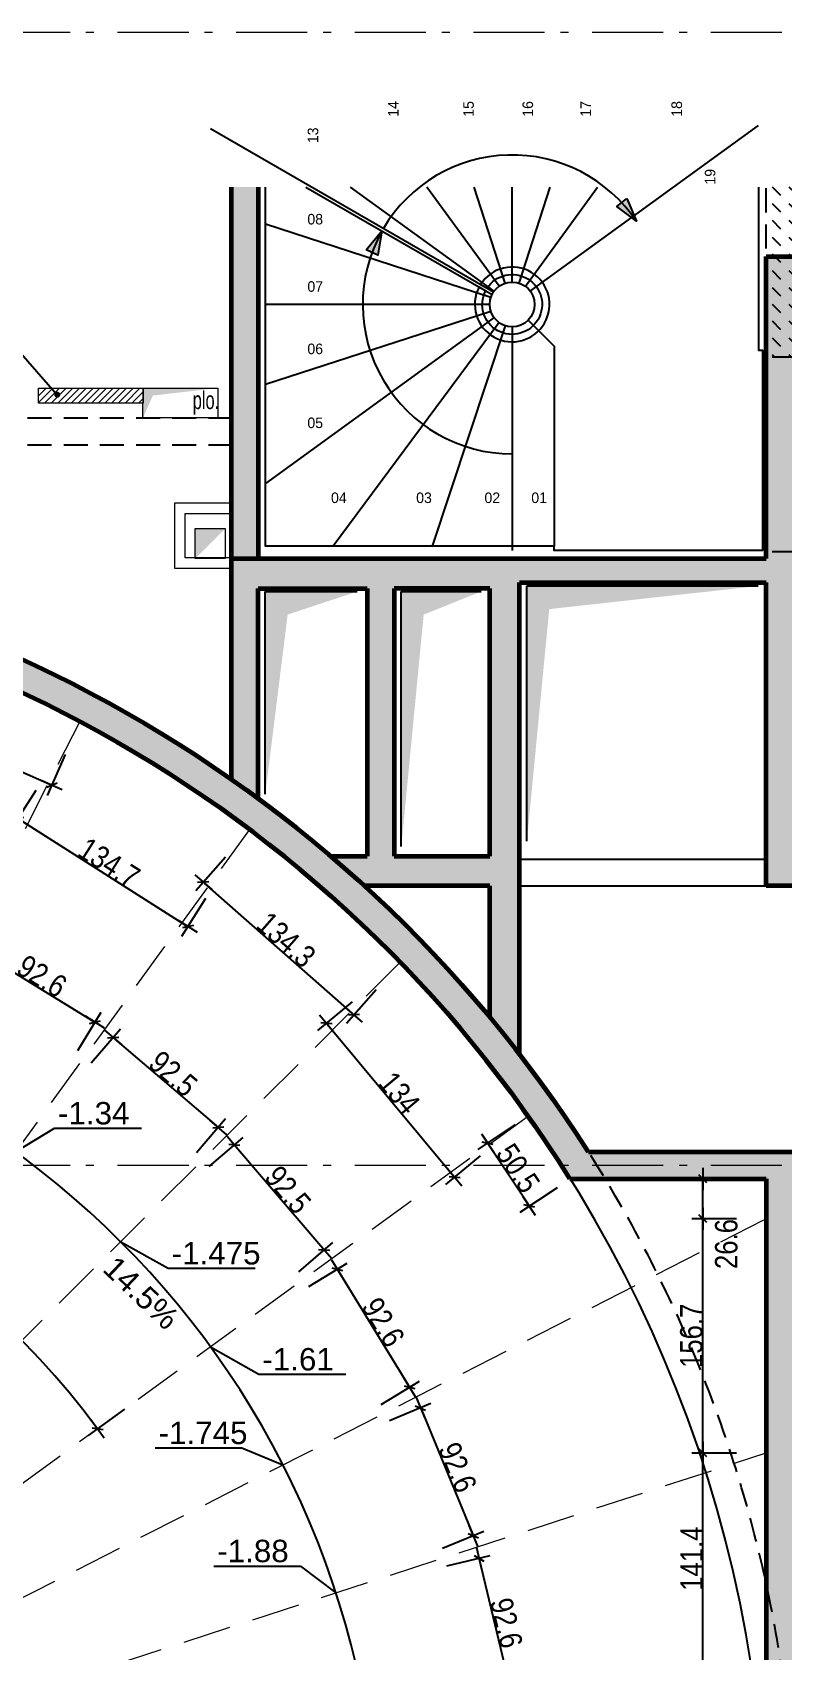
# Model space of a CAD drawing. Header units: centimetres. Extents: x 13865 to 22908, y -23237 to -19037.
# Drawn here: x 15762 to 16264, y -21650 to -20567 of the extents above; entities that cross this region are included whole.
import ezdxf
from ezdxf import colors
from ezdxf.entities.mleader import LeaderData, LeaderLine
from ezdxf.math import Vec2, Vec3

# ---------------------------------------------------------------- set-up
doc = ezdxf.new("R2010")
doc.units = ezdxf.units.CM
doc.header["$LTSCALE"] = 25.4
doc.header["$PDMODE"] = 1
doc.header["$PDSIZE"] = -2
doc.linetypes.add('CACHEX2', pattern=[19.049999999999997, 12.7, -6.35])
doc.linetypes.add('Style de ligne -6', pattern=[1.0416400000000001, 0.625, -0.20828, 0.06943000000000005, -0.13893])
for name, color, linetype in [('01_cote_gen', 4, 'Continuous'), ('01_linteaux', 2, 'Continuous'), ('01_murs_sup', 2, 'CACHEX2'), ('01_poch_murs', 253, 'Continuous'), ('01_texte', 230, 'Continuous'), ('AA_COTES', 2, 'Continuous')]:
    doc.layers.add(name, color=color, linetype=linetype)
for name, color, linetype, lineweight in [('01_murs_coup', 5, 'Continuous', 60), ('01_résv', 32, 'Continuous', 9), ('_GAZELEC-RESERVATION', 1, 'Continuous', 18), ('B Général', 7, 'Continuous', 5)]:
    doc.layers.add(name, color=color, linetype=linetype, lineweight=lineweight)
doc.styles.add('ARIAL NA', font='ARIALN.TTF')
doc.styles.add('Eurostile', font='')
doc.styles.add('MATTE_TXT', font='arial.ttf')
doc.styles.add('STYLE2', font='ARIALN.TTF')
doc.styles.get('Eurostile').set_extended_font_data('Eurostile')
doc.dimstyles.new('JB50', dxfattribs={"dimscale": 0.1, "dimtxt": 150, "dimasz": 15, "dimexe": 0.1, "dimexo": 0.1, "dimgap": 0.09, "dimtad": 1, "dimdec": 1, "dimdsep": 46, "dimtxsty": 'STYLE2', "dimblk1": 'BOND_G', "dimblk2": 'BOND_D', "dimsah": 1, "dimcen": 1.5, "dimdle": 0.01, "dimse1": 1, "dimse2": 1, "dimclrd": 4, "dimclre": 2, "dimclrt": 6, "dimazin": 2, "dimtfac": 2.333333333333333, "dimtdec": 1, "dimtix": 1, "dimtmove": 2, "dimatfit": 3, "dimldrblk": 'BOND_G', "dimfxl": 1, "dimtolj": 1, "dimtzin": 0, "dimarcsym": 0})

# ---------------------------------------------------------------- blocks, each defined once
blk = doc.blocks.new('BOND_G')
at = {"layer": 'AA_COTES', "color": 0}
for p, q in [((0, -5), (0, 14.99999999999999)), ((5, 0), (-5, 0)), ((1.767766952966312, 1.767766952966312), (-1.767766952966426, -1.767766952966426))]:
    blk.add_line(p, q, dxfattribs=at)
blk = doc.blocks.new('BOND_D')
at = {"layer": 'AA_COTES', "color": 0}
for p, q in [((5, 0), (-5, 0)), ((-1.767766952966312, -1.767766952966312), (1.767766952966426, 1.767766952966426)), ((0, 5), (0, -15))]:
    blk.add_line(p, q, dxfattribs=at)
blk = doc.blocks.new('*D330')
at = {"layer": '01_cote_gen', "color": 4, "lineweight": -2, "ltscale": 200, "transparency": 16777216}
blk.add_line((16060.94740017642, -21589.40526584804), (16081.86058878363, -21676.51448963556), dxfattribs=at)
at = {"layer": 'Defpoints', "color": 0, "ltscale": 200, "transparency": 16777216}
for p in [(15964.77231777415, -21610.95236318281), (16082.21075863826, -21677.97304408189), (15986.38584609061, -21700.978695863)]:
    blk.add_point(p, dxfattribs=at)
at = {"layer": '01_cote_gen', "color": 4, "lineweight": -2, "ltscale": 200, "transparency": 16777216, "xscale": 1.5, "yscale": 1.5, "zscale": 1.5}
for name, p, rotation in [('BOND_G', (16060.5972303218, -21587.9467114017), 103.5000710558639), ('BOND_D', (16082.21075863826, -21677.97304408189), 283.5000710558639)]:
    blk.add_blockref(name, p, dxfattribs=dict(at, rotation=rotation))
at = {"layer": '01_cote_gen', "color": 6, "ltscale": 200, "transparency": 16777216, "insert": (16078.85973082088, -21631.16990403382), "char_height": 15, "attachment_point": 5, "rotation": 283.5000710558639, "style": 'STYLE2'}
blk.add_mtext('\\A1;92.6', dxfattribs=at)
blk = doc.blocks.new('*D331')
at = {"layer": '01_cote_gen', "color": 4, "lineweight": -2, "ltscale": 200, "transparency": 16777216}
blk.add_line((16021.99608058428, -21488.65512988297), (16056.28084334949, -21571.42370542489), dxfattribs=at)
at = {"layer": 'Defpoints', "color": 0, "ltscale": 200, "transparency": 16777216}
for p in [(15929.33947909519, -21525.41215965426), (16056.85488130637, -21572.8095194182), (15964.77231777415, -21610.95236318281)]:
    blk.add_point(p, dxfattribs=at)
at = {"layer": '01_cote_gen', "color": 4, "lineweight": -2, "ltscale": 200, "transparency": 16777216, "xscale": 1.5, "yscale": 1.5, "zscale": 1.5}
for name, p, rotation in [('BOND_G', (16021.4220426274, -21487.26931588965), 112.5005295527964), ('BOND_D', (16056.85488130637, -21572.8095194182), 292.5005295527964)]:
    blk.add_blockref(name, p, dxfattribs=dict(at, rotation=rotation))
at = {"layer": '01_cote_gen', "color": 6, "ltscale": 200, "transparency": 16777216, "insert": (16046.22236876078, -21527.10509067912), "char_height": 15, "attachment_point": 5, "rotation": 292.50052955279637, "style": 'STYLE2'}
blk.add_mtext('\\A1;92.6', dxfattribs=at)
blk = doc.blocks.new('*D332')
at = {"layer": '01_cote_gen', "color": 4, "lineweight": -2, "ltscale": 200, "transparency": 16777216}
blk.add_line((15966.50092941313, -21395.80177475929), (16013.3143537859, -21472.19030475885), dxfattribs=at)
at = {"layer": 'Defpoints', "color": 0, "ltscale": 200, "transparency": 16777216}
for p in [(15880.95849882745, -21446.46574605372), (16014.09813173338, -21473.46924655934), (15929.33947909519, -21525.41215965426)]:
    blk.add_point(p, dxfattribs=at)
at = {"layer": '01_cote_gen', "color": 4, "lineweight": -2, "ltscale": 200, "transparency": 16777216, "xscale": 1.5, "yscale": 1.5, "zscale": 1.5}
for name, p, rotation in [('BOND_G', (15965.71715146565, -21394.5228329588), 121.5013484695018), ('BOND_D', (16014.09813173338, -21473.46924655934), 301.5013484695019)]:
    blk.add_blockref(name, p, dxfattribs=dict(at, rotation=rotation))
at = {"layer": '01_cote_gen', "color": 6, "ltscale": 200, "transparency": 16777216, "insert": (15996.44524661229, -21429.98957860781), "char_height": 15, "attachment_point": 5, "rotation": 301.50134846950186, "style": 'STYLE2'}
blk.add_mtext('\\A1;92.6', dxfattribs=at)
blk = doc.blocks.new('*D352')
at = {"layer": '01_cote_gen', "color": 4, "lineweight": -2, "transparency": 16777216}
blk.add_arc((15404.9374756526, -21792.60832617411), 495.1838189459108, 36.19959259090671, 89.95109963561245, dxfattribs=at)
at = {"layer": 'Defpoints', "color": 0, "transparency": 16777216}
for p in [(15403.75606408103, -21249.60793927831), (15557.20307081135, -21321.41600548456), (15826.94861809799, -21485.70622133617), (15404.9374756526, -21792.60832617411)]:
    blk.add_point(p, dxfattribs=at)
at = {"layer": '01_cote_gen', "color": 4, "lineweight": -2, "transparency": 16777216, "xscale": 1.5, "yscale": 1.5, "zscale": 1.5}
for name, p, rotation in [('BOND_D', (15403.86010163366, -21297.42567925372), 180.0378792302198), ('BOND_G', (15805.41730985978, -21501.36458471475), 306.1128129962993)]:
    blk.add_blockref(name, p, dxfattribs=dict(at, rotation=rotation))
at = {"layer": '01_cote_gen', "color": 6, "transparency": 16777216, "insert": (15670.0427915709, -21349.73727016455), "char_height": 15, "attachment_point": 5, "rotation": 329.09500351683477, "style": 'STYLE2'}
blk.add_mtext('\\A1;54.1°', dxfattribs=at)
blk = doc.blocks.new('*D353')
at = {"layer": '01_cote_gen', "color": 4, "lineweight": -2, "transparency": 16777216}
blk.add_line((15897.85177242511, -21312.32541281727), (15955.99669534147, -21380.40589315276), dxfattribs=at)
at = {"layer": 'Defpoints', "color": 0, "transparency": 16777216}
for p in [(15820.86525705948, -21376.10402623162), (15956.97085481639, -21381.54651286038), (15880.95849892569, -21446.46574598235)]:
    blk.add_point(p, dxfattribs=at)
at = {"layer": '01_cote_gen', "color": 4, "lineweight": -2, "transparency": 16777216, "xscale": 1.5, "yscale": 1.5, "zscale": 1.5}
for name, p, rotation in [('BOND_G', (15896.87761295019, -21311.18479310965), 130.4993671940875), ('BOND_D', (15956.97085481639, -21381.54651286038), 310.4993671940875)]:
    blk.add_blockref(name, p, dxfattribs=dict(at, rotation=rotation))
at = {"layer": '01_cote_gen', "color": 6, "transparency": 16777216, "insert": (15932.75477372127, -21341.38601289185), "char_height": 15, "attachment_point": 5, "rotation": 310.4993671940875, "style": 'STYLE2'}
blk.add_mtext('\\A1;92.5', dxfattribs=at)
blk = doc.blocks.new('*D354')
at = {"layer": '01_cote_gen', "color": 4, "lineweight": -2, "transparency": 16777216}
blk.add_line((15816.97107139135, -21240.49232698346), (15885.05432546106, -21298.6513668041), dxfattribs=at)
at = {"layer": 'Defpoints', "color": 0, "transparency": 16777216}
for p in [(15886.19484797456, -21299.62564006976), (15750.50037753794, -21315.99611572621), (15820.86467663466, -21376.10370207817)]:
    blk.add_point(p, dxfattribs=at)
at = {"layer": '01_cote_gen', "color": 4, "lineweight": -2, "transparency": 16777216, "xscale": 1.5, "yscale": 1.5, "zscale": 1.5}
for name, p, rotation in [('BOND_G', (15815.83054887784, -21239.51805371779), 139.4949166091824), ('BOND_D', (15886.19484797456, -21299.62564006976), 319.4949166091823)]:
    blk.add_blockref(name, p, dxfattribs=dict(at, rotation=rotation))
at = {"layer": '01_cote_gen', "color": 6, "transparency": 16777216, "insert": (15855.99292018687, -21263.74180388585), "char_height": 15, "attachment_point": 5, "rotation": 319.4949166091823, "style": 'STYLE2'}
blk.add_mtext('\\A1;92.5', dxfattribs=at)
blk = doc.blocks.new('*D355')
at = {"layer": '01_cote_gen', "color": 4, "lineweight": -2, "transparency": 16777216}
blk.add_line((15726.04569555643, -21181.65450726251), (15802.40039478712, -21228.45943697694), dxfattribs=at)
at = {"layer": 'Defpoints', "color": 0, "transparency": 16777216}
for p in [(15803.67924526138, -21229.24336392794), (15671.58797735875, -21267.62333210978), (15750.50037753794, -21315.99611572621)]:
    blk.add_point(p, dxfattribs=at)
at = {"layer": '01_cote_gen', "color": 4, "lineweight": -2, "transparency": 16777216, "xscale": 1.5, "yscale": 1.5, "zscale": 1.5}
for name, p, rotation in [('BOND_G', (15724.76684508218, -21180.87058031151), 148.4919760292829), ('BOND_D', (15803.67924526138, -21229.24336392794), 328.4919760292829)]:
    blk.add_blockref(name, p, dxfattribs=dict(at, rotation=rotation))
at = {"layer": '01_cote_gen', "color": 6, "transparency": 16777216, "insert": (15768.23026798877, -21198.519833942), "char_height": 15, "attachment_point": 5, "rotation": 328.4919760292829, "style": 'STYLE2'}
blk.add_mtext('\\A1;92.6', dxfattribs=at)
blk = doc.blocks.new('*D371')
at = {"layer": '01_cote_gen', "color": 4, "lineweight": -2, "transparency": 16777216}
blk.add_line((16210.37622804406, -21657.30500988412), (16210.37622804406, -21518.91100345333), dxfattribs=at)
at = {"layer": 'Defpoints', "color": 0, "transparency": 16777216}
for p in [(16210.37622804406, -21517.41100345333), (16252.66302065861, -21517.41100345333), (16262.65213091261, -21658.80500988412)]:
    blk.add_point(p, dxfattribs=at)
at = {"layer": '01_cote_gen', "color": 4, "lineweight": -2, "transparency": 16777216, "xscale": 1.5, "yscale": 1.5, "zscale": 1.5}
for name, p, rotation in [('BOND_D', (16210.37622804406, -21517.41100345333), 90), ('BOND_G', (16210.37622804406, -21658.80500988412), 270)]:
    blk.add_blockref(name, p, dxfattribs=dict(at, rotation=rotation))
at = {"layer": '01_cote_gen', "color": 6, "transparency": 16777216, "insert": (16202.83653227325, -21588.10800666872), "char_height": 15, "attachment_point": 5, "rotation": 90, "style": 'STYLE2'}
blk.add_mtext('\\A1;141.4', dxfattribs=at)
blk = doc.blocks.new('*D372')
at = {"layer": '01_cote_gen', "color": 4, "lineweight": -2, "transparency": 16777216}
blk.add_line((16210.37622804406, -21515.91100345333), (16210.37622804406, -21362.16995440711), dxfattribs=at)
at = {"layer": 'Defpoints', "color": 0, "transparency": 16777216}
for p in [(16210.37622804406, -21360.66995440711), (16252.66426181335, -21360.66995440711), (16252.66302065861, -21517.41100345333)]:
    blk.add_point(p, dxfattribs=at)
at = {"layer": '01_cote_gen', "color": 4, "lineweight": -2, "transparency": 16777216, "xscale": 1.5, "yscale": 1.5, "zscale": 1.5}
for name, p, rotation in [('BOND_D', (16210.37622804406, -21360.66995440711), 90), ('BOND_G', (16210.37622804406, -21517.41100345333), 270)]:
    blk.add_blockref(name, p, dxfattribs=dict(at, rotation=rotation))
at = {"layer": '01_cote_gen', "color": 6, "transparency": 16777216, "insert": (16202.70863322823, -21439.04047893021), "char_height": 15, "attachment_point": 5, "rotation": 90, "style": 'STYLE2'}
blk.add_mtext('\\A1;156.7', dxfattribs=at)
blk = doc.blocks.new('*D373')
at = {"layer": '01_cote_gen', "color": 4, "lineweight": -2, "transparency": 16777216}
blk.add_line((16210.37622804406, -21359.16995440711), (16210.37622804406, -21335.59872928884), dxfattribs=at)
at = {"layer": 'Defpoints', "color": 0, "transparency": 16777216}
for p in [(16210.37622804406, -21334.09872928884), (16240.37482342662, -21334.09872928884), (16252.66426181335, -21360.66995440711)]:
    blk.add_point(p, dxfattribs=at)
at = {"layer": '01_cote_gen', "color": 4, "lineweight": -2, "transparency": 16777216, "xscale": 1.5, "yscale": 1.5, "zscale": 1.5}
for name, p, rotation in [('BOND_D', (16210.37622804406, -21334.09872928884), 90), ('BOND_G', (16210.37622804406, -21360.66995440711), 270)]:
    blk.add_blockref(name, p, dxfattribs=dict(at, rotation=rotation))
at = {"layer": '01_cote_gen', "color": 6, "transparency": 16777216, "insert": (16226.05898878947, -21377.64775591299), "char_height": 15, "attachment_point": 5, "rotation": 90, "style": 'STYLE2'}
blk.add_mtext('\\A1;26.6', dxfattribs=at)
blk = doc.blocks.new('*D374')
at = {"layer": '01_cote_gen', "color": 4, "lineweight": -2, "transparency": 16777216}
blk.add_line((16093.44321354995, -21350.99511231618), (16067.1466663118, -21311.46663186163), dxfattribs=at)
at = {"layer": 'Defpoints', "color": 0, "transparency": 16777216}
for p in [(16093.59147029755, -21292.07247256221), (16066.31583635106, -21310.21774372559), (16121.54967745719, -21334.09872928883)]:
    blk.add_point(p, dxfattribs=at)
at = {"layer": '01_cote_gen', "color": 4, "lineweight": -2, "transparency": 16777216, "xscale": 1.5, "yscale": 1.5, "zscale": 1.5}
for name, p, rotation in [('BOND_D', (16066.31583635106, -21310.21774372559), 123.6340635381792), ('BOND_G', (16094.2740435107, -21352.24400045222), 303.6340635381792)]:
    blk.add_blockref(name, p, dxfattribs=dict(at, rotation=rotation))
at = {"layer": '01_cote_gen', "color": 6, "transparency": 16777216, "insert": (16086.67891872914, -21326.98389375568), "char_height": 15, "attachment_point": 5, "rotation": 303.63406353817925, "style": 'STYLE2'}
blk.add_mtext('\\A1;50.5', dxfattribs=at)
blk = doc.blocks.new('*D375')
at = {"layer": '01_cote_gen', "color": 4, "lineweight": -2, "transparency": 16777216}
blk.add_line((16043.28928228476, -21331.9495668097), (15959.53739522707, -21231.22970628851), dxfattribs=at)
at = {"layer": 'Defpoints', "color": 0, "transparency": 16777216}
for p in [(16007.92148199167, -21189.04590711805), (15958.57834460297, -21230.07635382703), (16093.59147029756, -21292.07247256221)]:
    blk.add_point(p, dxfattribs=at)
at = {"layer": '01_cote_gen', "color": 4, "lineweight": -2, "transparency": 16777216, "xscale": 1.5, "yscale": 1.5, "zscale": 1.5}
for name, p, rotation in [('BOND_D', (15958.57834460297, -21230.07635382703), 129.7446406283887), ('BOND_G', (16044.24833290886, -21333.10291927119), 309.7446406283887)]:
    blk.add_blockref(name, p, dxfattribs=dict(at, rotation=rotation))
at = {"layer": '01_cote_gen', "color": 6, "transparency": 16777216, "insert": (16007.30896499225, -21276.68722882014), "char_height": 15, "attachment_point": 5, "rotation": 309.74464062838865, "style": 'STYLE2'}
blk.add_mtext('\\A1;134', dxfattribs=at)
blk = doc.blocks.new('*D376')
at = {"layer": '01_cote_gen', "color": 4, "lineweight": -2, "transparency": 16777216}
blk.add_line((15975.81695091388, -21223.27355829862), (15877.22989274824, -21136.55586034438), dxfattribs=at)
at = {"layer": 'Defpoints', "color": 0, "transparency": 16777216}
for p in [(15907.08184238133, -21100.34682660737), (15876.10360202589, -21135.56516906617), (16007.92148199167, -21189.04590711804)]:
    blk.add_point(p, dxfattribs=at)
at = {"layer": '01_cote_gen', "color": 4, "lineweight": -2, "transparency": 16777216, "xscale": 1.5, "yscale": 1.5, "zscale": 1.5}
for name, p, rotation in [('BOND_D', (15876.10360202589, -21135.56516906617), 138.6649705294806), ('BOND_G', (15976.94324163623, -21224.26424957684), 318.6649705294806)]:
    blk.add_blockref(name, p, dxfattribs=dict(at, rotation=rotation))
at = {"layer": '01_cote_gen', "color": 6, "transparency": 16777216, "insert": (15931.58756803703, -21174.15741538561), "char_height": 15, "attachment_point": 5, "rotation": 318.6649705294806, "style": 'STYLE2'}
blk.add_mtext('\\A1;134.3', dxfattribs=at)
blk = doc.blocks.new('*D377')
at = {"layer": '01_cote_gen', "color": 4, "lineweight": -2, "transparency": 16777216}
blk.add_line((15864.55505275629, -21164.4921150782), (15753.43008053684, -21093.88843307789), dxfattribs=at)
at = {"layer": 'Defpoints', "color": 0, "transparency": 16777216}
for p in [(15793.46729605963, -21028.07571267881), (15752.16400958051, -21093.08402998644), (15907.12441019173, -21100.28820086203)]:
    blk.add_point(p, dxfattribs=at)
at = {"layer": '01_cote_gen', "color": 4, "lineweight": -2, "transparency": 16777216, "xscale": 1.5, "yscale": 1.5, "zscale": 1.5}
for name, p, rotation in [('BOND_D', (15752.16400958051, -21093.08402998644), 147.5700056303743), ('BOND_G', (15865.82112371261, -21165.29651816966), 327.5700056303743)]:
    blk.add_blockref(name, p, dxfattribs=dict(at, rotation=rotation))
at = {"layer": '01_cote_gen', "color": 6, "transparency": 16777216, "insert": (15813.10445796246, -21122.71846134389), "char_height": 15, "attachment_point": 5, "rotation": 327.5700056303743, "style": 'STYLE2'}
blk.add_mtext('\\A1;134.7', dxfattribs=at)
blk = doc.blocks.new('*D378')
at = {"layer": '01_cote_gen', "color": 4, "lineweight": -2, "transparency": 16777216}
blk.add_line((15773.52033735267, -21070.19604694771), (15652.42258300093, -21017.53958137213), dxfattribs=at)
at = {"layer": 'Defpoints', "color": 0, "transparency": 16777216}
for p in [(15669.64404961798, -20974.17250655288), (15651.04699979894, -21016.94144187805), (15793.49297037371, -21028.02525111662)]:
    blk.add_point(p, dxfattribs=at)
at = {"layer": '01_cote_gen', "color": 4, "lineweight": -2, "transparency": 16777216, "xscale": 1.5, "yscale": 1.5, "zscale": 1.5}
for name, p, rotation in [('BOND_D', (15651.04699979894, -21016.94144187805), 156.4993381226273), ('BOND_G', (15774.89592055467, -21070.79418644179), 336.4993381226274)]:
    blk.add_blockref(name, p, dxfattribs=dict(at, rotation=rotation))
at = {"layer": '01_cote_gen', "color": 6, "transparency": 16777216, "insert": (15716.02898769945, -21036.83620440766), "char_height": 15, "attachment_point": 5, "rotation": 336.49933812262736, "style": 'STYLE2'}
blk.add_mtext('\\A1;135.1', dxfattribs=at)

msp = doc.modelspace()

# ---------------------------------------------------------------- hatches: boundary and pattern name
at = {"layer": '01_linteaux', "linetype": 'Continuous'}
for points in [[(16159.44572801637, -20678.33863649028), (16165.8673977719, -20693.46714237639), (16152.74181568584, -20683.57630683548)], [(15985.1078759405, -20712.55720194217), (15995.67209632477, -20699.96725434626), (15992.81818689876, -20716.15257898876)]]:
    msp.add_hatch(color=256, dxfattribs=at).paths.add_polyline_path(points)
at = {"layer": '01_murs_sup'}
h = msp.add_hatch(dxfattribs=at)
h.set_pattern_fill('DASH', color=256, scale=2.5, angle=135)
h.set_pattern_definition([(135, (14893.04759066011, -11291.84429465532), (-11.22532015133644, 8.881784197001252e-16), [7.9375, -7.9375])])
h.paths.add_polyline_path([(16272.77030646817, -20670.58755847132), (16252.77030646817, -20670.58755847132), (16252.77030646817, -20784.29687194897), (16272.77030646817, -20784.29687194897), (16272.77030646817, -20780.59912155427), (16282.84695705999, -20780.59912155427), (16282.84695705999, -20760.59912155427), (16272.77030646816, -20760.59912155427)])
at = {"layer": '01_poch_murs', "ltscale": 3}
h = msp.add_hatch(color=256, dxfattribs=at)
h.dxf.hatch_style = 1
h.paths.add_polyline_path([(16067.77031642353, -20939.09872248654), (16067.77031287911, -21118.09871097849), (16003.52030645857, -21118.09871097849), (16003.7703079113, -21118.09871097849), (16003.77031145572, -20939.09872248654)], flags=16)
h.paths.add_polyline_path([(16061.48502982272, -20947.09872244955), (16020.21507293214, -20963.70980139388), (16008.52030340863, -21074.90155891085), (16008.52030621895, -20947.09872244955)], flags=0)
edge = h.paths.add_edge_path(flags=16)
edge.add_line((15985.77031145572, -20939.09872248654), (15985.7703079113, -21118.09871097849))
edge.add_line((15985.7703079113, -21118.09871097849), (15961.37844119367, -21118.09871097849))
edge.add_arc((15387.27250255713, -21792.26800409912), 885.4952651282305, 49.58310368497582, 53.59773384006843)
edge.add_line((15912.77030632025, -21079.55914151591), (15912.77030986467, -20939.09872248654))
edge.add_line((15912.77030986467, -20939.09872248654), (15985.77031145572, -20939.09872248654))
h.paths.add_polyline_path([(15971.27030995588, -20947.09872244955), (15930.0003530653, -20963.70980139388), (15918.30558343184, -21074.90155891085), (15918.30558635211, -20947.09872244955)], flags=0)
h.paths.add_polyline_path([(16264.72191950579, -20717.54666248771), (16252.77030646816, -20717.54666248771), (16252.77030646816, -21138.09872218676), (16264.72191950579, -21138.09872218676)])
h.paths.add_polyline_path([(16272.77030646816, -20717.54666248771), (16264.72191950579, -20717.54666248771), (16264.72191950579, -21138.09872218676), (16272.77030646816, -21138.09872218676)])
edge = h.paths.add_edge_path()
edge.add_line((15912.77030681165, -20670.58755847132), (15894.77030632025, -20670.58755847132))
edge.add_line((15894.77030632025, -20670.58755847132), (15894.77030632025, -21066.6318392478))
edge.add_arc((15387.27250255688, -21792.26800409952), 885.4952651287011, 55.03170159905716, 68.29834602019058)
edge.add_line((15714.70525571436, -20969.53496311656), (15714.70525571436, -20991.10020262475))
edge.add_arc((15387.27250255695, -21792.26800409933), 865.4952651285032, 45.51374132705439, 67.77044288273112, ccw=False)
edge.add_line((15993.75808315417, -21174.80764546283), (16021.97288074928, -21174.80764546283))
edge.add_arc((15387.27250255722, -21792.268004099), 885.4952651280837, 44.21118916962322, 47.62597131947491)
edge.add_line((15984.06761019673, -21138.09871097849), (16067.77031287911, -21138.09871097849))
edge.add_line((16067.77031287911, -21138.09871097849), (16067.77031287911, -21174.80764546283))
edge.add_line((16067.77031287911, -21174.80764546283), (16087.77031287911, -21174.80764546283))
edge.add_line((16087.77031287911, -21174.80764546283), (16087.77031642288, -20935.09872248653))
edge.add_line((16087.77031642288, -20935.09872248653), (16252.77031001192, -20935.09872248653))
edge.add_line((16252.77031001192, -20935.09872248653), (16252.77030829434, -20919.09872248653))
edge.add_line((16252.77030829434, -20919.09872248653), (15912.77030814643, -20919.09872248653))
edge.add_line((15912.77030814643, -20919.09872248653), (15912.77030681165, -20670.58755847132))
h = msp.add_hatch(color=256, dxfattribs=at)
h.dxf.hatch_style = 1
h.paths.add_polyline_path([(16264.72191950579, -21322.80764547978), (16114.38255313022, -21322.80764547978, -0.003863081275733167), (16121.54967742391, -21334.09872923549), (16252.76776873308, -21334.09872923549), (16252.76776873308, -21334.09872928883), (16252.76776873308, -21793.45958777227), (16264.72191950579, -21793.45958777231)])
h.paths.add_polyline_path([(16264.72191950579, -21316.09872923549), (16133.84111041603, -21316.09872923549, 0.02262012132071229), (16087.77031287911, -21250.59957941607), (16087.77031287911, -21174.80764546283), (16067.77031287911, -21174.80764546283), (16067.77031287911, -21225.6776805747, 0.0193320763135611), (16021.97288074928, -21174.80764546283), (15993.75808315417, -21174.80764546283, -0.05531927507984315), (16114.38255313022, -21322.80764547978), (16264.72191950579, -21322.80764547978)])
h.paths.add_polyline_path([(16313.39296182222, -21334.09872861888), (16313.39296182222, -21322.80764547978), (16264.72191950579, -21322.80764547978), (16264.72191950579, -21793.45958777231), (16270.709928611, -21793.45958777233), (16272.76776873308, -21793.45958777231), (16272.76776873308, -21334.09872923549), (16272.77006752249, -21334.09872850736)])
h.paths.add_polyline_path([(16313.39296182222, -21322.80764547978), (16313.39296182222, -21316.0987292355), (16264.72191950579, -21316.09872923549), (16264.72191950579, -21322.80764547978)])
at = {"layer": '01_résv'}
h = msp.add_hatch(dxfattribs=at)
h.set_pattern_fill('ANSI31', color=256)
h.set_pattern_definition([(45, (-2595.908653989058, 3.637978807091713e-12), (-2.245064030267288, 2.245064030267288), [])])
h.paths.add_polyline_path([(15835.80365988472, -20805.05692562645), (15765.80997155061, -20805.0131315336), (15765.80368728855, -20815.05692171162), (15835.80218126456, -20815.05692171162), (15835.80365988472, -20813.7195452696)])

# ---------------------------------------------------------------- linework, layer by layer
at = {"layer": '01_linteaux', "linetype": 'Continuous'}
for p, q in [((15880.91265685381, -20631.40145999887), (16070.27992541115, -20740.73270347619)), ((16094.90556080361, -20740.2819492966), (16247.5223647072, -20629.39933542757)), ((15944.78497035846, -20670.58755847132), (16069.27992541115, -20742.46475428377)), ((16070.63505155252, -20740.28195009519), (15974.70895096333, -20670.58755847132)), ((16073.95352768377, -20736.96347396393), (16025.72860224273, -20670.58755847132)), ((16078.13505155283, -20734.83288113503), (16057.26048082749, -20670.58755847132)), ((16082.77030646817, -20734.09872887955), (16082.77030646817, -20670.58755847132)), ((16087.40556044505, -20734.8328808301), (16108.28012639643, -20670.58755847132)), ((16091.58708445398, -20736.96347338373), (16139.8120027998, -20670.58755847132)), ((16068.50445872365, -20744.46347396421), (15917.77030646817, -20695.48697899896)), ((16067.77030646817, -20749.09872887955), (15917.77030646817, -20749.09872887955)), ((16068.50445872365, -20753.73398379489), (15917.77030646817, -20802.71047876015)), ((16070.63505155255, -20757.91550766395), (15917.77030646817, -20868.9782460013)), ((16073.95352768381, -20761.23398379519), (15963.07092385824, -20910.85079499525)), ((16093.37456347507, -20759.70533059734), (16110.76796175727, -20777.09872887955)), ((16078.13505155254, -20763.36457662398), (16029.23911519193, -20910.85079499525)), ((16082.77030646817, -20764.09872887955), (16082.77030646817, -20913.59872887955)), ((16110.77030646179, -20777.09872887324), (16110.77030646179, -20910.85079499525))]:
    msp.add_line(p, q, dxfattribs=at)
at = {"layer": '01_linteaux', "ltscale": 200}
for p, q in [((16087.77031287911, -21120.09872248653), (16252.77031001257, -21120.09872248653)), ((16087.77031287911, -21138.09872248653), (16252.77031001257, -21138.09872248653))]:
    msp.add_line(p, q, dxfattribs=at)
at = {"layer": '01_linteaux', "linetype": 'Continuous', "flags": 128}
msp.add_lwpolyline([(16247.52237258387, -20670.58755847132), (16247.52237258387, -20779.75162144153), (16250.27030646817, -20779.75162144153), (16250.27030646817, -20913.59872887955), (16110.77030646179, -20913.59872887955), (16110.77030646179, -20910.85079499525), (15917.77030646817, -20910.85079499525), (15917.77030646817, -20670.58755847132)], dxfattribs=at)
for points in [[(16159.44572801637, -20678.33863649028), (16165.8673977719, -20693.46714237639), (16152.74181568584, -20683.57630683548)], [(15985.1078759405, -20712.55720194217), (15995.67209632477, -20699.96725434626), (15992.81818689876, -20716.15257898876)]]:
    msp.add_lwpolyline(points, close=True, dxfattribs=at)
msp.add_lwpolyline([(16060.63699881515, -20737.47475828698, 49.9799919936214), (16061.63699881512, -20735.74270747939), (16065.97146257589, -20738.24521129846, -39.97498435545881), (16064.97146257594, -20739.97726210606)], format="xyb", close=True, dxfattribs=at)
at = {"layer": '01_linteaux', "linetype": 'Continuous'}
msp.add_circle((16082.77030646817, -20749.09872887955), 15, dxfattribs=at)
for radius, start, end in [(99.99999999999719, 33.80139620191539, 149.4270326553448), (99.99999999999703, 150.5729673450987, 270)]:
    msp.add_arc((16082.77030646817, -20749.09872887955), radius, start, end, dxfattribs=at)
at = {"layer": '01_linteaux'}
msp.add_arc((15387.27250255698, -21792.2680040993), 865.4952651284675, 0, 90, dxfattribs=at)
at = {"layer": '01_murs_coup'}
for p, q in [((15894.77030986437, -20670.58755847132), (15894.77030986334, -21066.63183924689)), ((15912.77030986467, -20670.58755847132), (15912.77030986467, -20919.09872248654)), ((16252.77031001257, -20919.09872248653), (16252.77031001257, -20717.09926248771)), ((16252.77031001257, -20717.09926248771), (16272.72481782372, -20717.09926248771)), ((15894.77030986372, -20919.09872248654), (16252.77031001257, -20919.09872248653)), ((16087.77031642222, -20935.09872248653), (16252.77031001257, -20935.09872248653)), ((16087.77031642222, -21250.59957941438), (16087.77031642222, -20935.09872248653)), ((16252.77031001257, -21138.09872218677), (16252.77031001257, -20935.09872248653)), ((15912.77030986467, -21079.55914151592), (15912.77030986467, -20939.09872248654)), ((15912.77030986467, -20939.09872248654), (15985.77030968351, -20939.09872248654)), ((15985.77030968351, -20939.09872248654), (15985.77030968351, -21118.09871097849)), ((16067.77031642353, -20939.09872248654), (16003.77030968351, -20939.09872248654)), ((16003.77030968351, -20939.09872248654), (16003.77030968351, -21118.09871097849)), ((16067.77031642353, -21118.09871097849), (16067.77031642353, -20939.09872248654)), ((15961.37844473814, -21118.09871097855), (15985.77030968351, -21118.09871097855)), ((16003.77031000298, -21118.09871097849), (16067.77031642353, -21118.09871097849)), ((16067.77031642353, -21138.09871097849), (15984.31761374116, -21138.09871097849)), ((16067.77031642353, -21225.6776805747), (16067.77031642353, -21138.09871097849)), ((16272.77031001257, -21138.09872218677), (16252.77031001257, -21138.09872218677)), ((16313.39296182222, -21316.09872923549), (16133.72051396045, -21316.09872923549)), ((16121.42908148964, -21334.09872923549), (16252.72427279881, -21334.09872923549)), ((16252.72427279881, -21334.09872923549), (16252.72427279881, -21943.09872862745))]:
    msp.add_line(p, q, dxfattribs=at)
at = {"layer": '01_murs_coup', "linetype": 'Continuous', "lineweight": 5}
for p, q in [((15894.77030632025, -21066.6318392478), (15894.77030632025, -20670.58755847132)), ((15894.77030632025, -21066.6318392478), (15894.77030632025, -20670.58755847132)), ((15912.77030632025, -20919.09872248653), (15912.77030632025, -20670.58755847132)), ((15912.77030632025, -20919.09872248653), (15912.77030632025, -20670.58755847132)), ((16252.77030646816, -20919.09872248653), (16252.77030646816, -20717.54666248771)), ((16272.77030646816, -20717.54666248771), (16252.77030646816, -20717.54666248771)), ((16252.77030646816, -20919.09872248653), (16252.77030646816, -20717.54666248771)), ((15912.77030632025, -20919.09872248653), (16252.77031001257, -20919.09872248653)), ((15912.77030632025, -20919.09872248653), (16252.77031001257, -20919.09872248653)), ((16087.77031287911, -20935.09872248653), (16252.77031001257, -20935.09872248653)), ((16252.77030646816, -21138.09872218676), (16252.77030646816, -20935.09872248653)), ((16252.77030646816, -21138.09872218676), (16252.77030646816, -20935.09872248653)), ((15912.77030632025, -20939.09872248653), (15985.77030613909, -20939.09872248653)), ((15912.77030632025, -21079.55914151591), (15912.77030632025, -20939.09872248653)), ((15985.77030613909, -20939.09872248653), (15985.77030613909, -21118.09871097849)), ((16003.77030613909, -20939.09872248653), (16003.77030613909, -21118.09871097849)), ((16003.77030613909, -20939.09872248653), (16003.77030613909, -21118.09871097849)), ((16003.77030613909, -20939.09872248653), (16067.77031287911, -20939.09872248653)), ((16003.77030613909, -20939.09872248653), (16067.77031287911, -20939.09872248653)), ((16067.77031287911, -20939.09872248653), (16067.77031287911, -21118.09871097849)), ((16067.77031287911, -20939.09872248653), (16067.77031287911, -21118.09871097849)), ((16087.77031287911, -20939.09872248653), (16087.77031287911, -21250.59957941606)), ((16087.77031287911, -20939.09872248653), (16087.77031287911, -21250.59957941606)), ((15961.37844119367, -21118.09871097849), (15985.77030613909, -21118.09871097849)), ((15961.37844119367, -21118.09871097849), (15985.77030613909, -21118.09871097849)), ((16003.77030629883, -21118.09871097849), (16067.77031287911, -21118.09871097849)), ((16003.77030645857, -21118.09871097849), (16067.77031287911, -21118.09871097849)), ((15984.31761019673, -21138.09871097849), (16067.77031287911, -21138.09871097849)), ((15984.31761019673, -21138.09871097849), (16067.77031287911, -21138.09871097849)), ((16067.77031287911, -21138.09871097849), (16067.77031287911, -21225.6776805747)), ((16067.77031287911, -21138.09871097849), (16067.77031287911, -21225.6776805747)), ((16272.77030646816, -21138.09872218676), (16252.77030646816, -21138.09872218676)), ((16133.84111041603, -21316.09872923549), (16313.39296182222, -21316.09872923549)), ((16133.84111041603, -21316.09872923549), (16313.39296182222, -21316.09872923549)), ((16121.54967742391, -21334.09872923549), (16252.76776873308, -21334.09872923549)), ((16121.54967742391, -21334.09872923549), (16252.76776873308, -21334.09872923549)), ((16252.76776873308, -21334.09872928883), (16121.5496774572, -21334.09872928883)), ((16252.76776873308, -21334.09872928883), (16121.5496774572, -21334.09872928883)), ((16252.76776873308, -21334.09872923549), (16252.76776873308, -22037.05963502537))]:
    msp.add_line(p, q, dxfattribs=at)
at = {"layer": '01_murs_coup'}
for centre, radius, start in [((15387.15190662271, -21792.2680040993), 885.4952651284653, 32.5301571263323), ((15387.1519066227, -21792.26800409931), 865.4952651284699, 31.96305782135872)]:
    msp.add_arc(centre, radius, start, 90, dxfattribs=at)
at = {"layer": '01_murs_coup', "linetype": 'Continuous', "lineweight": 5}
for centre, radius, start, end in [((15387.27250255697, -21792.2680040993), 885.495265128472, 55.03170159906274, 90), ((15387.27250255698, -21792.2680040993), 865.4952651284673, 31.96305782135872, 90), ((15387.27250255697, -21792.2680040993), 865.4952651284699, 31.96305782135872, 89.23381750491801), ((15387.27250255712, -21792.26800409913), 885.4952651282422, 49.5831036850063, 53.59773384006869), ((15388.30952488976, -21789.57589268936), 882.9768717476221, 39.68996479081141, 47.54596440213341), ((15387.27250255737, -21792.26800409902), 885.4952651279791, 32.5301571263323, 37.71342314144784)]:
    msp.add_arc(centre, radius, start, end, dxfattribs=at)
at = {"layer": '01_murs_sup', "ltscale": 0.05}
for p, q in [((15894.77030642821, -20825.04998099051), (15894.77030642821, -20670.58755847132)), ((15894.77030642821, -20825.04998083895), (15894.77030642821, -20670.58755847132)), ((15912.7703064282, -20919.09872248653), (15912.77030642821, -20670.58755847132)), ((16252.77030646817, -20784.29687194897), (16252.77030646817, -20670.58755847132)), ((16272.77030646817, -20784.29687194897), (16252.77030646817, -20784.29687194897)), ((15540.80460196981, -20825.04998083895), (15894.77030642821, -20825.04998083895)), ((15540.80460212924, -20843.04998099051), (15894.7703064282, -20843.04998099051)), ((15540.80460212924, -20843.04998099051), (15894.7703064282, -20843.04998099051)), ((15894.7703064282, -21066.63183932331), (15894.7703064282, -20843.04998099051)), ((16252.77030646817, -20919.09872248653), (16252.77030646817, -20914.4968720164)), ((16272.77030646817, -20914.4968720164), (16252.77030646817, -20914.4968720164)), ((16252.77030646817, -20919.09872248653), (16252.77030646817, -20914.4968720164)), ((15912.7703064282, -20919.09872248653), (16252.77031001257, -20919.09872248653)), ((16087.77031295898, -20935.09872248653), (16252.77031001257, -20935.09872248653)), ((15912.7703064282, -21079.55914159551), (15912.7703064282, -20939.09872248653)), ((15912.7703064282, -20939.09872248653), (15985.77030613909, -20939.09872248653)), ((15985.77030613909, -20939.09872248653), (15985.77030613909, -21118.09871097849)), ((16003.77030613909, -20939.09872248653), (16003.77030613909, -21118.09871097849)), ((16003.77030613909, -20939.09872248653), (16067.77031295898, -20939.09872248653)), ((16067.77031295898, -20939.09872248653), (16067.77031295898, -21118.09871097849)), ((16067.77031295898, -20939.09872248653), (16067.77031295898, -21118.09871097849)), ((16087.77031295898, -20939.09872248653), (16087.77031295898, -21250.59957951934)), ((16087.77031295898, -20939.09872248653), (16087.77031295898, -21250.59957951934)), ((16252.77030646817, -21138.09872238386), (16252.77030646817, -20939.09872248653)), ((16252.77030646817, -21138.09872238386), (16252.77030646817, -20939.09872248653)), ((15961.37844119367, -21118.09871097849), (15985.77030613909, -21118.09871097849)), ((15961.37844119367, -21118.09871097849), (15985.77030613909, -21118.09871097849)), ((16003.77030629883, -21118.09871097849), (16067.77031295898, -21118.09871097849)), ((16003.77030645857, -21118.09871097849), (16067.77031295898, -21118.09871097849)), ((15984.31761019674, -21138.09871097849), (16067.77031295898, -21138.09871097849)), ((15984.31761019674, -21138.09871097849), (16067.77031295898, -21138.09871097849)), ((16067.77031295898, -21138.09871097849), (16067.77031295898, -21225.67768067062)), ((16067.77031295898, -21138.09871097849), (16067.77031295898, -21225.67768067062)), ((16272.77030646817, -21138.09872238386), (16252.77030646817, -21138.09872238386))]:
    msp.add_line(p, q, dxfattribs=at)
for centre, radius, start, end in [((15387.27250255698, -21792.2680040993), 885.4952651284706, 55.03170159053889, 90), ((15387.27250255694, -21792.26800409934), 885.4952651285205, 49.5831036849274, 53.59773383139088), ((15388.30952488892, -21789.57589269214), 882.9768717502484, 39.68996478288861, 47.54596440218385), ((15387.27250255697, -21792.2680040993), 885.4952651284699, 0, 37.71342313302501)]:
    msp.add_arc(centre, radius, start, end, dxfattribs=at)
at = {"layer": '01_poch_murs', "ltscale": 200}
for p, q in [((15917.59202402869, -21076.73663674551), (15917.59342083217, -20941.13851933849)), ((15917.59342083217, -20941.13851933849), (15979.06965718422, -20941.13977479094)), ((16008.59802432664, -21111.74831517037), (16008.59942113013, -20941.13851933849)), ((16008.59942113013, -20941.13851933849), (16061.9582472159, -20941.13977479094)), ((16092.59203058625, -21108.06228959387), (16092.59342738973, -20937.45249376198)), ((16092.59342738973, -20937.45249376198), (16247.33208723961, -20937.45374921443))]:
    msp.add_line(p, q, dxfattribs=at)
at = {"layer": '01_poch_murs', "linetype": 'CACHEX2', "lineweight": 5, "ltscale": 0.1}
for p, q in [((15793.49297037371, -21028.02525111662), (15549.0982237656, -21508.37073036145)), ((15907.12441019173, -21100.28820086203), (15591.81106301595, -21534.5477931838)), ((16007.92148199167, -21189.04590711804), (15629.90706910963, -21567.06231984307)), ((16093.59147029756, -21292.07247256221), (15662.45964199157, -21605.11825195527)), ((15403.26678070256, -21793.45958776949), (16252.66426181335, -21360.66995440711)), ((15403.07283724817, -21793.45958776949), (16252.66302065861, -21517.41100345333))]:
    msp.add_line(p, q, dxfattribs=at)
at = {"layer": '01_poch_murs', "ltscale": 200}
for points in [[(15917.59202402869, -21076.73663674551), (15917.59342083217, -20941.13851933849), (15932.55911713316, -20956.62380625868)], [(15917.59342083217, -20941.13851933849), (15979.06965718422, -20941.13977479094), (15932.55911713316, -20956.62380625868)], [(16008.59802432664, -21111.74831517037), (16008.59942113013, -20941.13851933849), (16023.56511743112, -20956.62380625868)], [(16008.59942113013, -20941.13851933849), (16061.9582472159, -20941.13977479094), (16023.56511743112, -20956.62380625868)], [(16092.59203058625, -21108.06228959387), (16092.59342738973, -20937.45249376198), (16107.55912369072, -20952.93778068218)], [(16092.59342738973, -20937.45249376198), (16247.33208723961, -20937.45374921443), (16107.55912369072, -20952.93778068218)]]:
    msp.add_solid(points, dxfattribs=at)
at = {"layer": '01_résv'}
for p, q in [((15765.80368728855, -20805.01312760162), (15835.80365988472, -20805.05692562645)), ((15765.80368728855, -20815.05692171162), (15765.80997155061, -20805.0131315336)), ((15835.79117356717, -20825.01311977195), (15835.81323739488, -20805.05691723705)), ((15835.80365988472, -20805.05692562657), (15885.80368728855, -20805.01312760162)), ((15835.80365988472, -20805.05692562645), (15835.80365988472, -20815.05692171162)), ((15885.80368728855, -20805.01312760162), (15885.80368728855, -20825.01312760162)), ((15835.80365988472, -20815.05692171162), (15765.80368728855, -20815.05692171162)), ((15885.80368728855, -20825.01312760162), (15835.79117356717, -20825.01311977195)), ((15870.80334981627, -20899.0819741493), (15890.80334981627, -20899.0819741493)), ((15870.80334981627, -20919.0819741493), (15870.80334981627, -20899.0819741493)), ((15890.80334981627, -20899.0819741493), (15890.80334981627, -20919.0819741493)), ((15890.80334981627, -20919.0819741493), (15870.80334981627, -20919.0819741493))]:
    msp.add_line(p, q, dxfattribs=at)
for points in [[(15835.79117356717, -20825.01311977195), (15835.81323739488, -20805.05691723705), (15842.36086565075, -20810.04771084258)], [(15835.81323739488, -20805.05691723705), (15885.80368728855, -20805.05691723705), (15842.36086565075, -20810.04771084258)], [(15870.80334981627, -20919.0819741493), (15870.80334981627, -20899.0819741493), (15890.80334981627, -20899.0819741493)]]:
    msp.add_solid(points, dxfattribs=at)
at = {"layer": '01_texte'}
for p, q in [((15745.06975133021, -20771.33856683497), (15778.4463990901, -20809.49659301673)), ((15750.49998284026, -21315.99635460334), (15776.62859250434, -21300.18291665721)), ((15776.62859250434, -21300.18291665721), (15834.6870739221, -21300.18291665721)), ((15820.86467663466, -21376.10370207817), (15852.68417465266, -21393.87413422501)), ((15852.68417465266, -21393.87413422501), (15910.74265607042, -21393.87413422501)), ((15880.95849892568, -21446.46574598235), (15913.327907832, -21464.78567947809)), ((15913.327907832, -21464.78567947809), (15971.38638924975, -21464.78567947809)), ((15843.95257824138, -21514.02585465621), (15902.01105965914, -21514.02585465621)), ((15902.01105965914, -21514.02585465621), (15929.33947909519, -21525.41215956214)), ((15883.18574868573, -21593.04493106279), (15941.24423010348, -21593.04493106279)), ((15941.24423010348, -21593.04493106279), (15964.77231777415, -21610.9523630907))]:
    msp.add_line(p, q, dxfattribs=at)
at = {"layer": '01_texte', "const_width": 2}
msp.add_lwpolyline([(15777.4463990901, -20809.49659301673, 1), (15779.4463990901, -20809.49659301673, 1)], format="xyb", close=True, dxfattribs=at)
at = {"layer": '01_texte'}
msp.add_arc((15403.64962439135, -21793.27439413582), 590, 180.017984430129, 89.99782498707779, dxfattribs=at)
at = {"layer": 'B Général', "color": 1, "linetype": 'Style de ligne -6', "lineweight": 13, "ltscale": 3, "true_color": 0xff0000}
for p, q in [((16421.96540270527, -20567.0987458182), (14135.31860436886, -20567.0987458182)), ((16421.96540270527, -21325.09874547978), (14135.31860436886, -21325.09874547978))]:
    msp.add_line(p, q, dxfattribs=at)
at = {"layer": 'B Général', "color": 98, "linetype": 'Continuous', "lineweight": 13, "true_color": 0x004400}
for p, q in [((15857.09251766688, -20925.66375207749), (15857.09251766688, -20881.87446968167)), ((15857.09251766688, -20881.87446968167), (15894.77030646815, -20881.87446968167)), ((15864.09251766688, -20918.66375207749), (15864.09251766688, -20888.87446968167)), ((15864.09251766688, -20888.87446968167), (15894.77030646815, -20888.87446968167)), ((15894.77030646815, -20918.66375207749), (15864.09251766688, -20918.66375207749)), ((15894.77030646815, -20925.66375207749), (15857.09251766688, -20925.66375207749))]:
    msp.add_line(p, q, dxfattribs=at)
at = {"layer": 'B Général', "color": 7, "linetype": 'Continuous', "lineweight": 18}
for p, q in [((15912.77030632025, -20939.09872248653), (15985.77030613909, -20939.09872248653)), ((15912.77030632025, -21079.55914151591), (15912.77030632025, -20939.09872248653))]:
    msp.add_line(p, q, dxfattribs=at)

# ---------------------------------------------------------------- texts
at = {"layer": '01_linteaux', "linetype": 'Continuous', "char_height": 7.048665364583333, "attachment_point": 2, "line_spacing_factor": 0.8954527788573651, "style": 'Eurostile'}
for s, insert, rotation in [('14', (15999.73201569126, -20618.31143682865), 90.00000000191301), ('15', (16050.04519896799, -20618.31143682865), 90.00000000191301), ('16', (16089.67900432108, -20618.30885300704), 90.00000000191301), ('17', (16128.43055790815, -20618.31143691473), 89.99999622780946), ('18', (16189.3260876542, -20618.31402073635), 89.99999622780946), ('13', (15945.96220150238, -20635.98124045818), 90.00000000191301), ('19', (16211.61942148168, -20663.7098237684), 89.99999622780946), ('08', (15951.00518211516, -20688.54043054687), 1.912956679785022e-09), ('07', (15951.00518211516, -20733.57626984708), 1.912956679785022e-09), ('06', (15951.00518211516, -20775.31206919857), 1.912956679785022e-09), ('05', (15951.00518211516, -20824.75983217898), 1.912956679785022e-09), ('04', (15966.81008063713, -20874.90490544393), 1.912956679785022e-09), ('03', (16023.77570009831, -20874.90490544393), 1.912956679785022e-09), ('02', (16069.47030646803, -20874.90490544393), 1.912956679785022e-09), ('01', (16100.80558635198, -20874.90490543763), 1.912956679785022e-09)]:
    msp.add_mtext(s, dxfattribs=dict(at, insert=insert, rotation=rotation))
at = {"layer": '01_texte', "style": 'ARIAL NA', "width": 0.8}
msp.add_text('plo.', height=12, dxfattribs=at).set_placement((15869.03866715565, -20819.13274771126))
at = {"layer": '01_texte', "style": 'MATTE_TXT'}
for s, p in [('-1.34', (15778.96110915249, -21297.62396023501)), ('-1.475', (15855.01669130081, -21391.3151778028)), ('-1.61', (15915.66042448014, -21462.22672305589)), ('-1.745', (15846.28509488953, -21511.466898234)), ('-1.88', (15885.51826533387, -21590.48597464059))]:
    msp.add_text(s, height=15, dxfattribs=at).set_placement(p)
msp.add_text('14.5%%%', height=15, rotation=316.5991768284952, dxfattribs=at).set_placement((15807.9133532275, -21395.29181979583))

# ---------------------------------------------------------------- dimensions: what is measured, and where the dimension line sits
at = {"layer": '01_cote_gen'}
for p1, p2, distance, picture, middle in [((15793.49297037371, -21028.02525111662), (15669.64404961798, -20974.17250655288), 46.63723931388326, '*D378', (15716.02898769945, -21036.83620440766)), ((15907.12441019173, -21100.28820086203), (15793.46729605963, -21028.07571267881), 77.01975586267402, '*D377', (15813.10445796246, -21122.71846134389)), ((16007.92148199167, -21189.04590711804), (15907.08184238132, -21100.34682660737), 46.90397660181983, '*D376', (15931.58756803703, -21174.15741538561)), ((15671.58797735875, -21267.62333210977), (15750.50037753794, -21315.99611572621), 101.75476360799865, '*D355', (15768.23026798877, -21198.519833942)), ((16093.59147029756, -21292.07247256221), (16007.92148199167, -21189.04590711804), 64.17353632533593, '*D375', (16007.30896499225, -21276.68722882014)), ((15750.50037753794, -21315.99611572621), (15820.86467663466, -21376.10370207817), 100.58292725837214, '*D354', (15855.99292018687, -21263.74180388585)), ((16121.5496774572, -21334.09872928883), (16093.59147029756, -21292.07247256221), 32.759900377994086, '*D374', (16086.67891872914, -21326.98389375568)), ((15820.86525705948, -21376.10402623162), (15880.95849892569, -21446.46574598235), 99.96191813485527, '*D353', (15932.75477372127, -21341.38601289185))]:
    dim = msp.add_aligned_dim(p1=p1, p2=p2, distance=distance, dimstyle='JB50', dxfattribs=at)
    dim.commit()
    dim.dimension.update_dxf_attribs({"geometry": picture, "text_midpoint": middle})
dim = msp.add_angular_dim_3p(base=(15557.20307081135, -21321.41600548456), center=(15404.9374756526, -21792.60832617411), p1=(15403.75606408102, -21249.60793927831), p2=(15826.94861809799, -21485.70622133617), dimstyle='JB50', dxfattribs=at)
dim.commit()
dim.dimension.update_dxf_attribs({"geometry": '*D352', "text_midpoint": (15670.0427915709, -21349.73727016455), "dimtype": 165})
dim = msp.add_linear_dim(base=(16210.37622804406, -21334.09872928884), p1=(16252.66426181335, -21360.66995440711), p2=(16240.37482342662, -21334.09872928884), angle=90, dimstyle='JB50', dxfattribs=at)
dim.commit()
dim.dimension.update_dxf_attribs({"geometry": '*D373', "text_midpoint": (16226.05898878947, -21377.64775591299), "dimtype": 160})
for base, p1, p2, picture, middle in [((16210.37622804406, -21360.66995440711), (16252.66302065861, -21517.41100345333), (16252.66426181335, -21360.66995440711), '*D372', (16202.70863322823, -21439.04047893021)), ((16210.37622804406, -21517.41100345333), (16262.65213091261, -21658.80500988412), (16252.66302065861, -21517.41100345333), '*D371', (16202.83653227325, -21588.10800666872))]:
    dim = msp.add_linear_dim(base=base, p1=p1, p2=p2, angle=90, dimstyle='JB50', dxfattribs=at)
    dim.commit()
    dim.dimension.update_dxf_attribs({"geometry": picture, "text_midpoint": middle})
at = {"layer": '01_cote_gen', "ltscale": 200}
for p1, p2, distance, picture, middle in [((15880.95849882745, -21446.46574605371), (15929.33947909519, -21525.41215965425), 99.40872908264608, '*D332', (15996.44524661229, -21429.98957860781)), ((15929.33947909519, -21525.41215965426), (15964.77231777415, -21610.95236318282), 99.66983012485566, '*D331', (16046.22236876078, -21527.10509067912)), ((15964.77231777415, -21610.95236318282), (15986.38584609061, -21700.978695863), 98.54782533693243, '*D330', (16078.85973082088, -21631.16990403382))]:
    dim = msp.add_aligned_dim(p1=p1, p2=p2, distance=distance, dimstyle='JB50', dxfattribs=at)
    dim.commit()
    dim.dimension.update_dxf_attribs({"geometry": picture, "text_midpoint": middle})

# ---------------------------------------------------------------- leaders
at = {"layer": '_GAZELEC-RESERVATION', "color": 6}
ml = msp.add_multileader_mtext('Standard', dxfattribs=at)
ml.set_content('résa n°1\\P200X500 en dalle haute', color=6)
ml.set_leader_properties()
ml.build(insert=Vec2(0, 0))
ml.multileader.update_dxf_attribs({"has_text_frame": 1, "arrow_head_size": 8, "scale": 20})
ctx = ml.context
ctx.base_point, ctx.scale, ctx.char_height, ctx.arrow_head_size, ctx.landing_gap_size, ctx.plane_origin, ctx.plane_x_axis, ctx.plane_y_axis = Vec3(14394.87214034891, -21362.18979227928), 20, 8, 8, 4, Vec3(11726.53017912577, -21177.46898318959), Vec3(1, -1.665334536937735e-16), Vec3(1.665334536937735e-16, 1)
notes = []
notes.append((ctx, [(0, (1, 1, 0), (14523.85663725518, -21362.18979227928), (-1, 1.665334536937735e-16), 8.984496906271943, [(0, [(14559.37846203177, -21509.99863211257)], 0, [])])]))
ctx.mtext.insert, ctx.mtext.text_direction, ctx.mtext.width, ctx.mtext.flow_direction = Vec3(14401.06899074261, -21358.18979227928), Vec3(1, -1.665334536937735e-16), 156.8850406025498, 5
for ctx, leaders in notes:
    for number, flags, end, landing, length, lines in leaders:
        leader = LeaderData()
        leader.index, (leader.has_last_leader_line, leader.has_dogleg_vector, leader.attachment_direction) = number, flags
        leader.last_leader_point, leader.dogleg_vector, leader.dogleg_length = Vec3(end), Vec3(landing), length
        for number, points, colour, breaks in lines:
            line = LeaderLine()
            line.index, line.vertices, line.color, line.breaks = number, Vec3.list(points), colors.encode_raw_color(colour), breaks
            leader.lines.append(line)
        ctx.leaders.append(leader)

doc.saveas('drawing.dxf')
